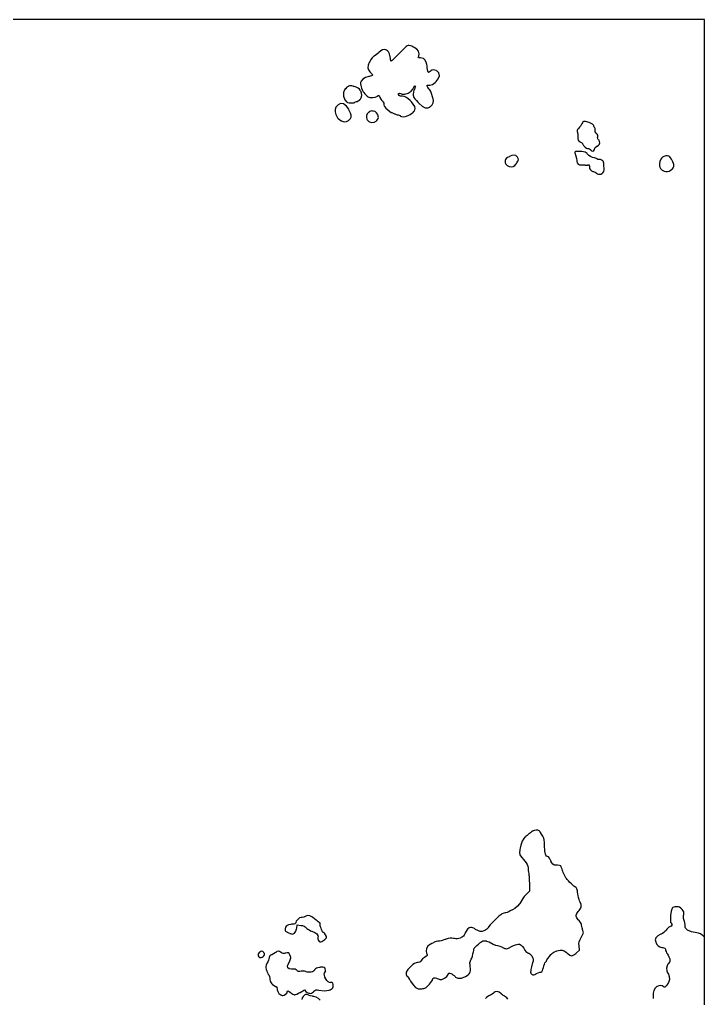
# Model space of a CAD drawing. Extents: x 0 to 24000, y 0 to 24000.
# Drawn here: x 19940 to 24000, y 18196 to 24000 of the extents above; entities that cross this region are included whole.
import ezdxf

# ---------------------------------------------------------------- set-up
doc = ezdxf.new("R2010")
doc.units = 0
doc.layers.add('01A-WaterbodyTidal', color=7, linetype='Continuous')
doc.layers.add('01B-LandmassTidal', color=7, linetype='Continuous')

msp = doc.modelspace()

# ---------------------------------------------------------------- linework, layer by layer
at = {"layer": '01A-WaterbodyTidal'}
msp.add_lwpolyline([(0, 0), (24000, 0), (24000, 24000), (0, 24000)], close=True, dxfattribs=at)
at = {"layer": '01B-LandmassTidal'}
for points in [[(22215.9, 23824.8), (22209.6, 23818.2), (22190.4, 23798.8), (22166.5, 23775.1), (22148.6, 23758.1), (22141.4, 23752.7), (22141.4, 23752.7), (22141.4, 23753.6), (22140.9, 23756.2), (22140.1, 23760.1), (22139.9, 23760.9), (22139.7, 23761.7), (22138.2, 23769.1), (22136.6, 23778.7), (22136.3, 23780.5), (22135.6, 23784.6), (22132.5, 23796.6), (22127.7, 23807.9), (22121.1, 23815.3), (22114.4, 23819), (22112, 23819.7), (22109.5, 23820.5), (22101.5, 23821.9), (22091.7, 23820.1), (22080.9, 23813.8), (22070.6, 23805.2), (22067.3, 23802.1), (22065.5, 23800.3), (22054.3, 23791.5), (22043.5, 23784.7), (22041.9, 23784), (22040.2, 23783.3), (22035.6, 23780), (22029.5, 23773.4), (22023.1, 23763.8), (22017.7, 23754.1), (22016, 23750.7), (22013.3, 23745.6), (22006.6, 23729.7), (22003.8, 23714.2), (22007.8, 23701.3), (22015.7, 23691), (22018.7, 23688), (22020.1, 23686.7), (22023.9, 23682.6), (22028.2, 23677.7), (22031, 23673.6), (22032.1, 23671.7), (22032.1, 23671.1), (22032.1, 23670.7), (22030.3, 23669.3), (22025.4, 23667.1), (22018.3, 23664.7), (22011.9, 23663), (22009.7, 23662.5), (22005, 23661.4), (21991.2, 23656), (21975.9, 23646.4), (21965.4, 23635.1), (21961.5, 23626.2), (21961.5, 23623.3), (21961.6, 23619.6), (21963, 23608.5), (21966.8, 23593.2), (21972.1, 23579.5), (21976.4, 23571.7), (21978.3, 23569.6), (21980.7, 23566.9), (21987.8, 23559), (21995.2, 23551), (22001.2, 23545.3), (22006.2, 23541.5), (22010.9, 23539.1), (22015.9, 23538), (22021.8, 23537.5), (22027.4, 23537.4), (22029.3, 23537.4), (22033.9, 23537.4), (22047.9, 23539.3), (22058.5, 23543.6), (22060.3, 23544.9), (22069.7, 23552.7), (22074.8, 23539.4), (22075.4, 23537.6), (22081, 23527.6), (22087.9, 23519.3), (22089.3, 23518.2), (22090.6, 23517.3), (22095.9, 23510.5), (22098.7, 23504.3), (22098.7, 23502.2), (22098.7, 23500.1), (22099.9, 23494), (22102.4, 23487.2), (22103, 23486.1), (22104.5, 23483.2), (22110.8, 23475.5), (22122.8, 23463.9), (22135.5, 23454.1), (22143.1, 23449.5), (22145.7, 23448.8), (22147.1, 23448.4), (22155, 23445.4), (22162.3, 23441.7), (22163.4, 23441), (22164.4, 23440.2), (22171.8, 23437.1), (22179, 23435.5), (22181.4, 23435.5), (22183.6, 23435.5), (22190.2, 23433.7), (22196, 23430.4), (22196.7, 23429.6), (22198.1, 23427.9), (22205, 23424.8), (22217.6, 23424.3), (22233.5, 23428), (22247.5, 23433.6), (22252, 23435.9), (22254.9, 23437.4), (22263.5, 23442.2), (22271.8, 23448), (22277.5, 23454.1), (22280.6, 23459.2), (22281.4, 23461), (22282.6, 23463.9), (22284.6, 23473.2), (22282.5, 23484.9), (22274.1, 23498.2), (22262.7, 23511.3), (22258.6, 23515.5), (22254.8, 23519.4), (22242.9, 23530.6), (22230.6, 23539.6), (22219.5, 23544.1), (22210.3, 23545.3), (22207.3, 23545.3), (22204.7, 23545.3), (22197.1, 23546.8), (22189.5, 23550.8), (22185.7, 23555.9), (22186.5, 23560.1), (22187.3, 23561), (22187.9, 23561.5), (22193.2, 23562.7), (22201.1, 23561), (22203, 23560.2), (22207.6, 23558.4), (22223.2, 23557.7), (22243.8, 23563.2), (22261.7, 23575.2), (22271.6, 23587.6), (22273.5, 23592.3), (22274.4, 23594.5), (22279, 23603.4), (22282.2, 23608), (22283.3, 23608), (22284, 23608), (22286, 23606.9), (22286.4, 23603), (22284.2, 23595.4), (22280.7, 23586.3), (22279.4, 23583.3), (22278.3, 23580.8), (22274.4, 23568.7), (22272.9, 23559.3), (22273.1, 23558.2), (22273.3, 23557.2), (22274.2, 23551.1), (22274.7, 23545.5), (22274.7, 23543.7), (22274.8, 23542.7), (22277.2, 23538.7), (22283.5, 23530.3), (22292.6, 23519.7), (22300.9, 23510.9), (22303.7, 23508), (22309.2, 23502.6), (22326.7, 23487.2), (22344.5, 23476.8), (22359.8, 23476.1), (22371.6, 23481.6), (22375.1, 23484.1), (22378, 23486.4), (22385.7, 23494.8), (22391.8, 23506.8), (22393.2, 23519.7), (22391.3, 23530.3), (22390, 23533.5), (22389.2, 23535.4), (22385.5, 23547), (22383.1, 23558.7), (22382.9, 23560.6), (22382.7, 23562.5), (22378.8, 23573.5), (22371.7, 23584.2), (22370, 23586), (22368.4, 23587.7), (22361.2, 23596.7), (22356.5, 23604.3), (22356.3, 23605.3), (22356, 23606), (22355.6, 23608.6), (22357.3, 23610.7), (22362.1, 23611.7), (22368.6, 23611.9), (22370.8, 23611.9), (22373.1, 23611.9), (22380.2, 23612.5), (22388, 23615), (22395.9, 23620), (22403.6, 23626.6), (22406.1, 23628.8), (22410.7, 23633), (22422.5, 23648.4), (22429.1, 23667.2), (22425.6, 23683.9), (22415.9, 23694.4), (22411.9, 23696.6), (22409.6, 23697.9), (22402.1, 23700.6), (22393, 23701.6), (22384.2, 23699.3), (22377.5, 23695.4), (22375.5, 23693.9), (22374, 23692.7), (22367.7, 23688.3), (22363.9, 23686.6), (22363.7, 23686.8), (22362.6, 23688.2), (22360.5, 23693.5), (22357.8, 23703.6), (22356.1, 23714.2), (22355.9, 23720.5), (22356.3, 23722.5), (22356.8, 23725.2), (22355.3, 23733.8), (22350.1, 23747.8), (22342.5, 23760.7), (22336.7, 23767.4), (22334.3, 23768.7), (22333.2, 23769.2), (22325.2, 23771.4), (22317, 23772.7), (22314.3, 23772.7), (22312.7, 23772.7), (22308, 23772.9), (22304.6, 23774), (22303.5, 23776.2), (22304.2, 23778.9), (22304.5, 23779.7), (22306.3, 23783.7), (22309, 23797), (22305.8, 23811.8), (22294.5, 23824.9), (22279.9, 23834.7), (22274.7, 23837.3), (22272.2, 23838.6), (22264.8, 23842), (22256.7, 23845.1), (22249.7, 23846.5), (22243.4, 23846.1), (22237.4, 23843.8), (22231.1, 23839.6), (22224.1, 23833.3), (22217.9, 23827)], [(21888.6, 23604.1), (21887.5, 23603.7), (21879.8, 23598.3), (21871.5, 23590.2), (21870.1, 23588.4), (21866.7, 23584.3), (21860.7, 23568.3), (21860, 23545.1), (21867.3, 23524.1), (21877.6, 23512.4), (21881.9, 23510.4), (21884.6, 23509.1), (21893.7, 23507.3), (21908.2, 23506.2), (21921.3, 23507.1), (21927.4, 23508.7), (21928.2, 23510), (21928.4, 23510.6), (21932.1, 23512.9), (21936.8, 23513.9), (21938.4, 23513.9), (21940.6, 23513.9), (21947.4, 23517.3), (21956.4, 23523.7), (21958, 23525.3), (21960.4, 23527.8), (21966, 23536.9), (21969.3, 23550.1), (21967.8, 23564.2), (21963.5, 23575), (21961.5, 23578.2), (21960.1, 23580.6), (21955.1, 23587), (21947, 23593.6), (21935.8, 23598.8), (21923.9, 23602.6), (21919.9, 23603.7), (21917.2, 23604.4), (21908.8, 23606.5), (21901.4, 23607.6), (21895.5, 23606.7), (21890.3, 23604.8)], [(21824.7, 23490.8), (21823, 23489.2), (21815.9, 23480.9), (21812.1, 23475.1), (21812.1, 23473.1), (21812, 23472.3), (21811.5, 23467.2), (21811.1, 23462.8), (21810.9, 23462.2), (21810.5, 23459.8), (21811.7, 23452), (21815.6, 23438.1), (21821.1, 23424.5), (21825.1, 23417.1), (21827, 23415.1), (21828, 23414.1), (21836.6, 23407.3), (21847.3, 23400.5), (21849.4, 23399.4), (21852.8, 23397.7), (21864.3, 23394.6), (21878.3, 23395.2), (21890.5, 23401), (21898.2, 23408.6), (21899.9, 23411.6), (21901.5, 23414.2), (21905, 23422.3), (21906.1, 23432.5), (21902.8, 23444.7), (21896.9, 23457.3), (21894.8, 23461.4), (21891.3, 23468.2), (21878, 23487), (21860.6, 23500.5), (21842.8, 23501.7), (21828.4, 23494.3)], [(22009.7, 23449.6), (22007.3, 23447.6), (22001, 23440.3), (21996.4, 23430.4), (21995.9, 23420), (21998.2, 23411.4), (21999.5, 23408.8), (22001.3, 23405.1), (22010.4, 23395.4), (22025.1, 23389.3), (22041.2, 23390.8), (22053.3, 23397.2), (22056.4, 23400.2), (22057.9, 23401.9), (22062.4, 23407.1), (22065.8, 23412.8), (22066.9, 23418.8), (22066.5, 23424.6), (22066.2, 23426.5), (22065.6, 23429.6), (22062.5, 23438.6), (22056.3, 23447.7), (22047.3, 23454), (22038.6, 23457), (22035.6, 23457.5), (22033.8, 23457.8), (22028.3, 23458.2), (22022.2, 23457.4), (22016.3, 23454.6), (22011.3, 23451)], [(23280.7, 23393.6), (23280.1, 23393.1), (23276.4, 23388.2), (23272.6, 23381.6), (23272, 23380.2), (23271.5, 23378.9), (23269.3, 23375), (23265.2, 23368.6), (23260.3, 23361.9), (23256.5, 23357.1), (23255.2, 23355.5), (23253.4, 23353.6), (23248.4, 23347.4), (23245.2, 23341.8), (23245.1, 23336.5), (23246.7, 23331.4), (23247.3, 23329.7), (23248, 23328), (23250.1, 23317.8), (23250.1, 23307.7), (23249.7, 23306.1), (23249.2, 23303.5), (23249.4, 23295), (23252.1, 23285.1), (23257.4, 23277.6), (23262.7, 23274.3), (23264.6, 23274), (23265.7, 23273.8), (23271.6, 23270.5), (23276.6, 23265.1), (23277.1, 23263.8), (23278.6, 23260.9), (23284.1, 23252.8), (23292.5, 23243.8), (23301.4, 23237.8), (23307.6, 23235.6), (23309.7, 23235.6), (23311.9, 23235.6), (23318.5, 23233.4), (23324.2, 23228.7), (23325, 23227.4), (23326.1, 23225.6), (23331.5, 23221.4), (23338.9, 23220.5), (23345.2, 23224.2), (23348.2, 23230.3), (23348.5, 23232.4), (23348.7, 23234.2), (23352.5, 23241.7), (23360.3, 23247.8), (23362.6, 23248.9), (23364.4, 23249.8), (23372.8, 23255.2), (23378, 23260.6), (23378.3, 23261.4), (23378.9, 23263.2), (23379.3, 23268.9), (23378.1, 23277), (23375.1, 23284), (23372.1, 23287.6), (23370.8, 23288.1), (23369.8, 23288.4), (23367.2, 23292.6), (23367, 23300.8), (23367.3, 23303), (23367.6, 23304.7), (23368.1, 23309.7), (23367.2, 23315.2), (23364.4, 23320.1), (23360.8, 23324.1), (23359.5, 23325.4), (23357.6, 23327.1), (23352.2, 23334.9), (23351.5, 23343.3), (23352, 23345.3), (23352.3, 23346.8), (23352.1, 23353.8), (23350.2, 23358.3), (23349.7, 23358.7), (23349.1, 23359.1), (23346.6, 23362.9), (23345.3, 23367.4), (23345.3, 23368.9), (23345.3, 23371.5), (23336.8, 23379.4), (23317.3, 23389.2), (23295.5, 23395), (23283.2, 23395.5)], [(23235.6, 23216.4), (23234.7, 23215.8), (23232.7, 23213.7), (23231.9, 23209.8), (23233.2, 23203.5), (23235.8, 23195.8), (23236.8, 23193.2), (23237.6, 23190.5), (23241.4, 23176), (23243.4, 23165.4), (23243.4, 23161.9), (23243.4, 23159), (23245.3, 23150.4), (23250.8, 23142.7), (23260.1, 23139), (23270, 23138.7), (23273.2, 23139.1), (23275.6, 23139.5), (23285.9, 23139.5), (23292.1, 23138.1), (23292.4, 23137.6), (23292.7, 23137.1), (23297.2, 23136.1), (23304.5, 23137.1), (23306.1, 23137.6), (23307.8, 23138), (23312.8, 23139.2), (23316.3, 23138.7), (23317.7, 23135.2), (23317.9, 23129.7), (23317.9, 23127.8), (23317.9, 23125.2), (23319.4, 23117.4), (23324, 23109.1), (23331.5, 23103.2), (23339.2, 23100.1), (23341.8, 23099.5), (23343.3, 23099.3), (23351.5, 23095.8), (23358.6, 23091.1), (23359.5, 23090.1), (23360.7, 23088.8), (23365.5, 23085.6), (23373, 23083.2), (23381.6, 23082.9), (23388.3, 23084.3), (23390.4, 23085), (23392.4, 23085.9), (23397.2, 23090.6), (23402.8, 23099.7), (23406, 23110.1), (23406.3, 23117.1), (23405.7, 23119.1), (23405.3, 23120.3), (23404, 23129.4), (23403.7, 23139.9), (23403.8, 23141.9), (23403.9, 23143.7), (23403.8, 23149.3), (23402.4, 23155), (23399.2, 23159.8), (23395.3, 23163.6), (23394, 23164.6), (23392.3, 23165.9), (23384.1, 23170.1), (23376.5, 23170.9), (23375.1, 23170.5), (23373.8, 23170.2), (23367.3, 23170.7), (23362.1, 23173.6), (23361.4, 23174.4), (23360.6, 23175.3), (23354.8, 23178.9), (23348.6, 23180.7), (23346.5, 23180.7), (23343.9, 23180.7), (23336, 23182.5), (23325, 23187.3), (23314.5, 23194.8), (23307.4, 23201.7), (23305.4, 23204.2), (23304, 23205.9), (23299.6, 23210.4), (23293.1, 23214.2), (23283.7, 23216.4), (23272.6, 23217.7), (23268.9, 23217.9), (23266.1, 23218.2), (23257.4, 23218.7), (23247.5, 23218.6), (23240, 23217.8), (23236.4, 23217)], [(22844.7, 23188.5), (22841.7, 23186.9), (22832.9, 23181.7), (22825.5, 23175.8), (22821.2, 23169.6), (22819.2, 23163.8), (22818.9, 23161.9), (22818.4, 23159.4), (22818.9, 23151.5), (22822.8, 23142.4), (22830.5, 23135), (22838.7, 23130.7), (22841.6, 23129.7), (22844.8, 23128.7), (22855, 23126.8), (22865.9, 23128.4), (22875.8, 23134.9), (22883.6, 23143.8), (22885.9, 23147), (22888.2, 23150.1), (22894.4, 23159.7), (22897.7, 23168.9), (22896.2, 23177), (22891.9, 23184), (22890.2, 23186.2), (22888.6, 23188.3), (22881.9, 23193.2), (22871.3, 23195.9), (22858.7, 23194.3), (22848, 23190.3)], [(23749.1, 23181.9), (23746.7, 23179.7), (23740.7, 23171.5), (23735.5, 23158.8), (23733.5, 23144.1), (23734.2, 23131.8), (23735, 23127.8), (23735.6, 23124.8), (23739.9, 23116.4), (23748.8, 23107), (23760.6, 23100.7), (23770.5, 23098.4), (23773.8, 23098.4), (23775.9, 23098.4), (23782, 23099.2), (23790.1, 23101.7), (23797.8, 23105.4), (23804.9, 23110.1), (23810.9, 23115.7), (23815.6, 23121.8), (23818.6, 23128.3), (23819.7, 23133.2), (23819.7, 23134.8), (23819.7, 23136.2), (23818.8, 23140.2), (23816.5, 23147.4), (23813.1, 23155.7), (23808.9, 23164.3), (23804.4, 23172.7), (23799.9, 23179.9), (23795.7, 23185.4), (23793.2, 23188), (23792.3, 23188.5), (23789.8, 23189.8), (23781.7, 23192), (23770.4, 23192), (23759.3, 23188.5), (23751.4, 23183.9)], [(22987, 19189.8), (22985.6, 19189.4), (22981.5, 19187.4), (22974.9, 19183.3), (22968, 19178.3), (22963.1, 19174.3), (22961.5, 19173), (22960, 19171.5), (22955.3, 19167.4), (22948.8, 19162), (22942.9, 19157.6), (22939.6, 19155.3), (22938.4, 19154.6), (22935.6, 19153.1), (22929, 19145.1), (22919.6, 19127.7), (22911.6, 19105), (22906.9, 19086.1), (22905.9, 19079.7), (22905.2, 19075), (22903.7, 19060.7), (22905.9, 19047.1), (22915, 19032.8), (22928.6, 19017), (22933.3, 19011.9), (22935.9, 19009), (22943.6, 19000), (22949.6, 18990.5), (22952.8, 18980.3), (22954.5, 18969.6), (22954.9, 18966), (22955.1, 18963.3), (22955.9, 18955.4), (22957.2, 18944.9), (22958.4, 18935.8), (22959, 18930.8), (22959.2, 18929.1), (22959.5, 18927.6), (22960.1, 18921.3), (22960.9, 18908.4), (22961.7, 18892.4), (22962.2, 18879.3), (22962.3, 18875), (22963.5, 18832.3), (22941.6, 18810.4), (22939.1, 18807.8), (22931.9, 18800), (22923.5, 18789.3), (22916.9, 18779.2), (22913.4, 18772.7), (22912.5, 18770.4), (22911.1, 18766.7), (22904.4, 18756.5), (22891.3, 18742.1), (22875.2, 18728.9), (22862.5, 18721), (22858, 18719), (22856.9, 18718.5), (22849.1, 18714.7), (22841, 18710.4), (22839.6, 18709.6), (22838.3, 18708.8), (22830.1, 18705.5), (22823.1, 18703.7), (22820.8, 18703.7), (22818.3, 18703.7), (22811, 18701.9), (22802, 18698.6), (22800.4, 18697.9), (22798.4, 18696.8), (22792.9, 18692.6), (22782, 18683.4), (22769.1, 18671.4), (22755.4, 18658), (22742.1, 18644.3), (22730.6, 18631.8), (22722, 18621.6), (22718.4, 18616.9), (22717.7, 18615.1), (22717.3, 18613.8), (22710.2, 18606.5), (22698.5, 18599.2), (22695.7, 18597.9), (22692.5, 18596.4), (22682.2, 18593.2), (22670.2, 18593), (22657, 18598), (22643.9, 18605.6), (22639.7, 18608.5), (22637.8, 18609.8), (22627.2, 18614.9), (22618.9, 18617.5), (22616.2, 18617.5), (22613.6, 18617.5), (22606, 18614.5), (22595.8, 18606.5), (22586.7, 18594.7), (22581.3, 18584), (22580.1, 18580.2), (22579.4, 18578.1), (22576.7, 18572), (22572.3, 18565.8), (22565.6, 18560.7), (22558, 18556.7), (22555.4, 18555.5), (22552.7, 18554.2), (22544.2, 18550.6), (22535.8, 18548.4), (22527.1, 18548.7), (22518, 18550.5), (22515, 18551.2), (22512, 18551.9), (22502.9, 18553.5), (22492.9, 18553.6), (22481.2, 18551.2), (22468.4, 18547.2), (22464.1, 18545.7), (22460.9, 18544.6), (22451.5, 18541.6), (22439.4, 18538.2), (22429.2, 18536), (22423.9, 18535.2), (22422.1, 18535.2), (22419, 18535.2), (22409.8, 18532.9), (22398.5, 18528.7), (22396.6, 18527.7), (22394.8, 18526.6), (22384.2, 18521.1), (22374.8, 18516.5), (22373.5, 18515.9), (22369.7, 18514.1), (22360, 18505.7), (22351.8, 18491.5), (22349.7, 18475.6), (22352.7, 18463.6), (22354.7, 18460.3), (22355.3, 18459.2), (22356.8, 18455.8), (22357.1, 18452.6), (22355.6, 18450), (22352.9, 18447.9), (22351.9, 18447.3), (22349, 18445.6), (22340.6, 18439.4), (22329.6, 18430.1), (22321.4, 18421.5), (22318.2, 18417.1), (22318.2, 18415.6), (22318.2, 18414.6), (22313.4, 18411.6), (22303.2, 18408.9), (22300.6, 18408.5), (22298.1, 18408.3), (22290.6, 18406.8), (22281.7, 18403), (22272, 18396.4), (22262.8, 18388.5), (22259.8, 18385.8), (22255, 18381.4), (22241.4, 18366.9), (22232.2, 18351.7), (22231.6, 18338.7), (22236.7, 18328.9), (22239, 18326.2), (22239.9, 18325.2), (22245.9, 18317.3), (22252.4, 18307.7), (22253.6, 18305.8), (22258.2, 18298.3), (22272.7, 18276), (22287.3, 18259.9), (22302.4, 18253.7), (22317.8, 18253.3), (22322.9, 18253.7), (22324.9, 18253.8), (22330.6, 18254.3), (22336.7, 18255), (22341.8, 18256.3), (22346.2, 18258.3), (22350.5, 18261.2), (22355.1, 18265.5), (22360.7, 18271.2), (22365.9, 18276.9), (22367.6, 18278.8), (22369.8, 18281.1), (22375.9, 18288.2), (22382.6, 18297.1), (22387.1, 18304.4), (22388.8, 18307.8), (22388.8, 18309), (22388.8, 18310.5), (22390.7, 18315.1), (22396, 18318.1), (22404.2, 18317.8), (22412.2, 18315.2), (22414.7, 18314), (22416.5, 18313.2), (22426.6, 18309.6), (22433.8, 18307.8), (22436.2, 18307.8), (22438, 18307.8), (22443.1, 18308.8), (22450.6, 18311.4), (22458.3, 18315.3), (22465.7, 18320.2), (22472.4, 18325.7), (22477.8, 18331.4), (22481.4, 18337.1), (22482.8, 18341), (22482.9, 18342.3), (22482.9, 18343), (22483.9, 18345.2), (22486.7, 18346.4), (22491, 18346), (22496.4, 18344.2), (22502.5, 18341.1), (22509, 18336.9), (22515.5, 18331.8), (22520.2, 18327.4), (22521.7, 18325.8), (22524.7, 18322.6), (22538.3, 18316.9), (22560.2, 18316.9), (22583.4, 18325.1), (22599.7, 18336), (22604, 18340.7), (22605.3, 18342.1), (22608.7, 18346.8), (22611.5, 18353.2), (22612.7, 18361.4), (22612.8, 18370.3), (22612.6, 18373.3), (22612.6, 18375.6), (22612.2, 18382.7), (22611.5, 18391.3), (22610.8, 18398.3), (22610.2, 18401.8), (22609.9, 18402.6), (22609.6, 18403.5), (22609.8, 18406.5), (22611, 18412.2), (22613.4, 18419), (22615.7, 18424.4), (22616.6, 18426.2), (22617.6, 18428.3), (22620.3, 18435), (22624.2, 18446.3), (22627.7, 18458.6), (22629.7, 18467.5), (22630.3, 18470.5), (22630.7, 18472.9), (22632.1, 18479.9), (22633.8, 18487.3), (22636, 18493.4), (22639.3, 18498.7), (22644, 18504.2), (22650.7, 18510.6), (22660.1, 18518.4), (22669.5, 18526), (22672.6, 18528.5), (22674.5, 18530), (22680.5, 18534.3), (22687.2, 18537.2), (22695, 18537.8), (22703.2, 18537.1), (22706, 18536.7), (22709.1, 18536.3), (22723.4, 18532.4), (22734.8, 18526.1), (22736.5, 18524.6), (22738.1, 18523.3), (22747.2, 18517.4), (22755.9, 18513.5), (22757.3, 18513.2), (22761.3, 18512.4), (22773.1, 18509.7), (22786.9, 18505.9), (22797.3, 18502.3), (22802.1, 18500.3), (22803.2, 18499.5), (22803.8, 18498.9), (22809.7, 18495.6), (22817.7, 18492.5), (22819.2, 18492), (22820.8, 18491.6), (22825.9, 18490.8), (22832.1, 18491.5), (22839.2, 18494.3), (22846, 18498.1), (22848.2, 18499.5), (22851.9, 18501.8), (22863.8, 18507.8), (22880.5, 18513.9), (22895.4, 18517.1), (22903.5, 18517.3), (22905.9, 18516.3), (22907.8, 18515.6), (22913.1, 18511.7), (22921.2, 18503.7), (22928.6, 18493.7), (22933, 18486.1), (22934.1, 18483.4), (22934.8, 18481.6), (22941.8, 18473.3), (22953.2, 18465.9), (22956.1, 18464.6), (22958.3, 18463.6), (22964.7, 18460.2), (22971.1, 18455.1), (22976.1, 18448.9), (22979.4, 18442.8), (22980.4, 18440.7), (22981.4, 18438.3), (22984.3, 18431.1), (22985.7, 18423.9), (22984.5, 18416), (22981.7, 18407.2), (22980.8, 18404.2), (22979.8, 18401.5), (22975, 18384), (22971.3, 18366.6), (22970.9, 18363.8), (22970.6, 18361), (22969.8, 18352.3), (22970.2, 18345.6), (22972.8, 18341.7), (22976.6, 18339.4), (22978, 18338.7), (22979.4, 18338.1), (22983.8, 18336.7), (22989, 18336.6), (22994.7, 18338.5), (23000.5, 18341.6), (23002.3, 18342.7), (23004.3, 18343.8), (23015.1, 18348.4), (23023.4, 18350.9), (23026.2, 18350.9), (23027.1, 18350.9), (23029.8, 18351.1), (23032.8, 18351.9), (23035.3, 18353.7), (23037.6, 18357), (23039.9, 18362), (23042.4, 18369.1), (23045.4, 18378.7), (23048.1, 18388.1), (23049, 18391.3), (23049.6, 18393.5), (23052, 18399.9), (23054.9, 18407), (23057.4, 18411.9), (23059, 18413.6), (23059.5, 18413.6), (23060.2, 18413.6), (23062.1, 18414.9), (23063.1, 18417.2), (23063.1, 18417.9), (23063.1, 18419.4), (23065.4, 18423.9), (23071.6, 18433.5), (23080.9, 18445.5), (23089.5, 18455.5), (23092.5, 18458.7), (23095.5, 18462), (23106.9, 18469.8), (23125.2, 18477.7), (23144.4, 18481.5), (23157.4, 18481.4), (23161.5, 18480.3), (23163.1, 18479.8), (23167.8, 18477.7), (23175, 18473.5), (23182.2, 18468.3), (23187, 18464.1), (23188.5, 18462.6), (23191.4, 18459.7), (23201.3, 18452.2), (23213.1, 18449.3), (23225.9, 18453.9), (23237.8, 18462.8), (23241.5, 18466.1), (23260.3, 18483), (23257.5, 18506.9), (23257.2, 18510.4), (23256.4, 18520.7), (23257.3, 18531.2), (23261.2, 18542.3), (23266.9, 18554), (23268.9, 18557.9), (23283.4, 18584.9), (23277.1, 18605.7), (23276.5, 18608), (23274.7, 18614.6), (23272.7, 18623.1), (23271.3, 18630.2), (23270.8, 18633.9), (23270.8, 18635.1), (23270.8, 18636.3), (23269.6, 18639.5), (23266.2, 18645.7), (23261.3, 18652.7), (23256.8, 18658.2), (23255.2, 18659.8), (23252.5, 18662.6), (23243.3, 18674.7), (23239.5, 18683.8), (23239.5, 18686.9), (23239.5, 18690), (23243.3, 18699.5), (23252.5, 18712.3), (23255.2, 18715.1), (23258, 18718.2), (23265.7, 18728.3), (23270, 18740.1), (23268.4, 18753.5), (23263.1, 18767.1), (23261.1, 18771.5), (23260, 18774.1), (23257.2, 18781.8), (23253.7, 18794), (23250.8, 18806.4), (23249.2, 18815), (23248.9, 18817.8), (23248.5, 18822), (23246.7, 18834.6), (23243.8, 18846.8), (23240.1, 18854.1), (23237, 18856.6), (23236, 18856.6), (23235.1, 18856.6), (23232.4, 18858.1), (23226.8, 18862), (23219.7, 18868), (23211.6, 18875.4), (23203.1, 18883.7), (23194.7, 18892.5), (23187.1, 18901.1), (23182.2, 18907.1), (23180.7, 18909.2), (23179.1, 18911.5), (23174.6, 18918.7), (23168.5, 18930.2), (23163.1, 18942), (23159.9, 18950), (23159.1, 18952.6), (23158.5, 18955), (23156.3, 18962.2), (23153.3, 18970.8), (23150.5, 18977.5), (23149.1, 18980.6), (23148.5, 18981.3), (23148, 18981.9), (23140.2, 18984.5), (23129.7, 18986), (23126.2, 18986), (23122.6, 18986), (23111.9, 18987.1), (23102.1, 18991.3), (23094.9, 18999.9), (23089.9, 19010.6), (23088.6, 19014.2), (23087.6, 19016.8), (23081.7, 19028), (23075.8, 19034.7), (23074.8, 19035), (23073.4, 19035.5), (23069, 19037.3), (23064.3, 19040.5), (23060.5, 19044.9), (23057.7, 19050.8), (23055.6, 19058.7), (23054.2, 19068.9), (23053.4, 19081.6), (23052.9, 19093.4), (23052.9, 19097.3), (23052.7, 19103.3), (23051.9, 19121.1), (23050.3, 19136.5), (23047.4, 19147), (23044, 19153.6), (23042.7, 19155.7), (23041.4, 19157.6), (23034.3, 19169), (23027.9, 19180), (23027, 19181.6), (23025.9, 19183.7), (23021, 19189.3), (23013, 19193.1), (23002.1, 19193.2), (22990.7, 19190.9)], [(21634.5, 18682.2), (21633.4, 18681.4), (21625.1, 18678), (21616.3, 18676.3), (21613.4, 18676.3), (21610.1, 18676.3), (21600.4, 18673.6), (21590.7, 18666.4), (21588.7, 18664.1), (21587.1, 18662.5), (21580.6, 18653.5), (21577.3, 18647.1), (21577.3, 18644.9), (21577.3, 18644.1), (21576.2, 18641.5), (21572.5, 18639), (21565.1, 18637.2), (21556, 18635.9), (21553, 18635.5), (21548.5, 18635.1), (21535.2, 18632.3), (21523.3, 18626.6), (21516.7, 18617.7), (21514.6, 18608.5), (21514.6, 18605.3), (21514.6, 18603.9), (21515.1, 18599.5), (21516.8, 18595.3), (21520.2, 18592.1), (21524.2, 18590.1), (21525.5, 18589.6), (21527, 18589), (21535, 18585.6), (21541.9, 18582.3), (21542.8, 18581.8), (21546.1, 18580.1), (21557.4, 18577.8), (21569.2, 18582), (21577.8, 18594), (21582.4, 18608.6), (21583.2, 18613.5), (21585.9, 18631.6), (21606.7, 18629.2), (21609.5, 18628.9), (21617.9, 18627.5), (21626.5, 18624.7), (21633.9, 18620.2), (21639.8, 18615), (21641.6, 18613.2), (21643.1, 18611.6), (21648.2, 18607.5), (21656.3, 18602.1), (21664.8, 18597.6), (21670.8, 18595), (21672.9, 18594.3), (21677.3, 18593.1), (21689.8, 18587.7), (21701.7, 18579.1), (21708.3, 18569.2), (21709.6, 18560.8), (21709, 18558.3), (21708.6, 18556), (21708.8, 18548.8), (21711.3, 18540), (21715.8, 18533.7), (21720.1, 18531.2), (21721.6, 18531.2), (21722.6, 18531.2), (21725.7, 18532), (21731, 18534.1), (21737, 18537.1), (21743.3, 18540.8), (21749.2, 18544.8), (21754.3, 18549), (21758, 18552.7), (21759.7, 18555.1), (21760, 18555.9), (21760.4, 18557.6), (21758.9, 18563.4), (21754.1, 18573.5), (21747.7, 18582.4), (21743.4, 18586.1), (21742, 18586.1), (21741.3, 18586.1), (21739.4, 18587.6), (21736.4, 18591.5), (21733.2, 18597.4), (21730, 18604.5), (21727, 18612.1), (21724.6, 18619.9), (21722.9, 18626.9), (21722.3, 18631.3), (21722.3, 18632.8), (21722.3, 18634.9), (21721.3, 18641.3), (21719.5, 18644.9), (21718.8, 18644.9), (21718.1, 18644.9), (21715.9, 18646.3), (21710.6, 18650.1), (21703.7, 18655.7), (21697.6, 18660.8), (21695.7, 18662.6), (21691.1, 18666.7), (21676.5, 18677.8), (21660.2, 18686.1), (21646.4, 18687.4), (21637, 18684.1)], [(21362.5, 18470.1), (21361.3, 18469.3), (21356.4, 18463.2), (21353.8, 18457.2), (21353.8, 18455.2), (21353.8, 18453.5), (21354.9, 18448.4), (21357.8, 18443.1), (21362.2, 18439.6), (21367.4, 18437.9), (21373.2, 18438), (21379, 18439.9), (21384.3, 18443.8), (21387.8, 18448.1), (21388.7, 18449.7), (21389.6, 18451.1), (21391.8, 18455.5), (21392.7, 18459.7), (21391.3, 18463.4), (21388.6, 18467), (21387.5, 18468.1), (21386.2, 18469.6), (21381.5, 18473.7), (21376, 18475.9), (21370.1, 18474.6), (21364.3, 18471.3)], [(21457.3, 18467.7), (21455.9, 18466.5), (21446.1, 18460.2), (21436.2, 18455.4), (21434.6, 18454.8), (21433.1, 18454.3), (21428.8, 18452.2), (21424.6, 18448.8), (21421.7, 18443.9), (21420.1, 18438.9), (21419.7, 18437.1), (21419.4, 18435.5), (21417.8, 18430.4), (21414.9, 18422.1), (21411.2, 18413.3), (21408.3, 18407), (21407.2, 18405), (21405.8, 18402.3), (21401.9, 18394.1), (21399.7, 18386), (21400.1, 18377.7), (21402.1, 18369), (21402.8, 18366.2), (21403.4, 18364.1), (21405.6, 18357.8), (21409.1, 18349.5), (21412.7, 18342.5), (21415.2, 18338.7), (21416.2, 18337.6), (21417.6, 18336), (21422.5, 18326.6), (21424.4, 18314.8), (21424.4, 18310.9), (21424.4, 18308.5), (21424.9, 18301.1), (21426.8, 18294), (21430.8, 18287.9), (21435.9, 18282.7), (21437.7, 18281.1), (21439.6, 18279.5), (21449.7, 18271.9), (21458.2, 18267), (21459.3, 18266.6), (21460.8, 18266.1), (21465.8, 18261.7), (21467.5, 18253.6), (21467.5, 18250.9), (21467.5, 18247.6), (21470.3, 18237.5), (21477.7, 18225.6), (21487.9, 18217), (21496.4, 18213.7), (21499.3, 18213.7), (21501.6, 18213.7), (21508.6, 18215.7), (21517.4, 18220.8), (21523.8, 18227.7), (21526.3, 18233.4), (21526.3, 18235.3), (21526.3, 18236.4), (21527.7, 18239.9), (21531.9, 18240.5), (21538.9, 18237), (21546.3, 18231.4), (21548.7, 18229.4), (21550, 18228.2), (21554.3, 18224.9), (21560.3, 18221.1), (21565.7, 18218.6), (21568.8, 18217.6), (21569.9, 18217.6), (21571.1, 18217.6), (21575.1, 18218.8), (21583.2, 18221.9), (21593, 18226.5), (21600.9, 18230.7), (21603.6, 18232.1), (21629.4, 18246.2), (21636.9, 18237.6), (21637.9, 18236.4), (21645.8, 18230.7), (21655.7, 18226.9), (21657.7, 18226.6), (21659.5, 18226.4), (21665.1, 18226.2), (21671.1, 18227.5), (21676.9, 18231), (21682.3, 18235.6), (21683.9, 18237.2), (21685.4, 18238.8), (21690.3, 18243.2), (21695.7, 18246.6), (21700.8, 18247.8), (21704.9, 18247.7), (21706.3, 18247.4), (21713.4, 18245.6), (21747.1, 18242), (21774.9, 18245), (21779.2, 18246.6), (21781.5, 18247.5), (21788.2, 18250.7), (21793.9, 18254.6), (21797.1, 18259.7), (21798.8, 18265.1), (21799.2, 18267), (21799.7, 18269.6), (21799.7, 18277.8), (21797, 18285.8), (21791.5, 18289.9), (21785.6, 18290.3), (21783.9, 18289.7), (21782.4, 18289.3), (21777, 18290.3), (21769.6, 18295), (21762.2, 18302.7), (21755.6, 18312.3), (21750.3, 18322.8), (21747.1, 18333), (21746.6, 18341.8), (21748.2, 18347), (21749.4, 18348.2), (21750.6, 18349.4), (21752.8, 18354.7), (21753.6, 18363.4), (21752.1, 18372), (21749.5, 18377.1), (21748.2, 18378.3), (21747.2, 18379.1), (21738.4, 18381.1), (21724.1, 18380.7), (21720.4, 18380.3), (21717.5, 18379.9), (21708.6, 18378.3), (21700.4, 18375.5), (21694.1, 18371), (21689.3, 18366), (21687.8, 18364.2), (21686.3, 18362.4), (21681.6, 18357.2), (21675.8, 18353.1), (21668.8, 18351.3), (21661.3, 18350.9), (21658.8, 18350.9), (21655.4, 18350.9), (21645, 18352.2), (21638.1, 18354.6), (21637.7, 18355.2), (21637.3, 18355.9), (21630.1, 18357.8), (21616.6, 18357.6), (21613, 18357.2), (21610, 18356.8), (21601.2, 18356.1), (21593.7, 18356.4), (21588.6, 18358.5), (21585.3, 18361.5), (21584.3, 18362.7), (21583.4, 18363.7), (21579.9, 18366.4), (21574.3, 18368.8), (21566.7, 18370.1), (21558.8, 18370.5), (21556.1, 18370.5), (21551.8, 18370.5), (21538.8, 18371.9), (21529.5, 18376.5), (21527.6, 18384.9), (21531, 18394.6), (21532.6, 18397.6), (21534.4, 18400.7), (21542.3, 18418.5), (21547.4, 18436.1), (21547.9, 18439.1), (21548.1, 18440.5), (21546.8, 18445.3), (21543.2, 18453.7), (21538.6, 18461.7), (21535.4, 18465.7), (21534.2, 18466.5), (21533.6, 18466.9), (21527.3, 18467), (21518.7, 18465.2), (21516.9, 18464.6), (21515.1, 18464), (21509.5, 18462.7), (21503.6, 18462.6), (21497.6, 18464.4), (21492, 18467.4), (21490.3, 18468.5), (21487.8, 18470), (21480.1, 18474), (21472.8, 18475.8), (21465.9, 18473.7), (21459.4, 18469.3)]]:
    msp.add_lwpolyline(points, close=True, dxfattribs=at)
for points in [[(24000, 17660.1), (24000, 18559.5), (23988.3, 18570.4), (23986.6, 18572), (23975.9, 18578.8), (23964.2, 18583.1), (23962, 18583.4), (23955, 18584.4), (23923.2, 18591.7), (23900.1, 18601), (23897.3, 18603), (23895.9, 18604.1), (23891.8, 18607.7), (23888.5, 18612.7), (23886.8, 18619.1), (23886.3, 18625.8), (23886.3, 18628), (23886.3, 18631.9), (23884.6, 18643.5), (23881.2, 18655.1), (23880.5, 18656.7), (23879.4, 18658.8), (23876.5, 18670.5), (23876.6, 18685.5), (23876.9, 18689.2), (23877.3, 18692.2), (23878, 18701.1), (23877.1, 18709.2), (23873.6, 18716.1), (23868.5, 18722.5), (23866.8, 18724.5), (23865, 18726.5), (23859.4, 18732.2), (23853.1, 18736.6), (23845.8, 18738.6), (23838, 18739), (23835.4, 18739), (23832.9, 18739), (23825.5, 18738.6), (23818.5, 18737.1), (23813.4, 18734.2), (23809.7, 18730.8), (23808.7, 18729.6), (23806.1, 18726.2), (23802, 18712.9), (23798.2, 18688.3), (23798, 18663.2), (23799.9, 18648.9), (23802.1, 18644.9), (23803.2, 18642.6), (23806.5, 18635.5), (23807.2, 18629.6), (23803.7, 18625.3), (23797.5, 18622), (23795.4, 18621), (23793.9, 18620.3), (23789.6, 18617.6), (23783.2, 18612.5), (23777.2, 18606.3), (23773.4, 18601.5), (23772.3, 18599.8), (23770.9, 18597.8), (23766.2, 18592.2), (23759.4, 18586), (23751.3, 18580.9), (23743.8, 18577.3), (23741.3, 18576.3), (23738, 18575.1), (23724.5, 18567.4), (23715, 18558.6), (23713.9, 18556.7), (23712.8, 18555.1), (23710.1, 18550), (23708.6, 18544.3), (23709.3, 18538), (23711.2, 18531.4), (23711.9, 18529.3), (23713.1, 18526), (23717.9, 18516.4), (23725.8, 18507.5), (23736.6, 18501.7), (23747.4, 18498.8), (23751.1, 18498.3), (23753.4, 18498), (23760.3, 18496.6), (23765.7, 18494.4), (23768.1, 18491.2), (23768.7, 18487.4), (23768.7, 18486.2), (23768.7, 18484.9), (23769.7, 18481), (23772.3, 18474.4), (23776, 18467), (23779.3, 18461.6), (23780.5, 18459.9), (23781.8, 18458), (23785.4, 18452.1), (23789.7, 18443.6), (23793, 18435.3), (23794.6, 18429.9), (23795, 18428.1), (23795.3, 18426.1), (23795.8, 18419.9), (23794.9, 18413.8), (23791.8, 18408.1), (23787.5, 18403), (23786, 18401.5), (23783.6, 18399), (23778.3, 18389.6), (23775.3, 18375.7), (23777.2, 18360.6), (23781.8, 18348.7), (23784, 18345), (23786.5, 18340.8), (23791.4, 18326.9), (23792.1, 18308.7), (23786.2, 18290), (23777.1, 18275), (23773.4, 18270.5), (23772.2, 18269), (23768.5, 18264.7), (23765, 18262.2), (23761.9, 18262.8), (23758.7, 18265.3), (23757.7, 18266.2), (23756.1, 18267.7), (23749.7, 18270.7), (23739.7, 18272.3), (23728.9, 18270.8), (23720.6, 18267.7), (23718.2, 18266.2), (23715.3, 18264.5), (23708.3, 18256.7), (23700.6, 18242.5), (23696.2, 18226.3), (23695.5, 18214.9), (23696.2, 18211.3), (23696.5, 18209.3), (23696.9, 18203.2), (23695.6, 18195.9)], [(22834, 18191.1), (22830.5, 18196.7), (22829.1, 18198.4), (22827.7, 18200), (22821, 18206.4), (22816.7, 18209.8), (22815.3, 18209.8), (22814.6, 18209.8), (22812.5, 18210.9), (22807.9, 18213.8), (22802.2, 18218.2), (22797.6, 18222.2), (22796.1, 18223.5), (22793.1, 18226.1), (22783, 18232.9), (22771, 18237), (22760.3, 18235.7), (22752.9, 18231), (22751, 18229), (22750, 18227.8), (22741.5, 18221.3), (22730.7, 18215.6), (22728.7, 18214.8), (22727, 18214.2), (22722.3, 18211.7), (22715.4, 18207.2), (22709, 18202), (22705.1, 18198.2), (22704, 18196.8), (22702.6, 18195.2)], [(21721.4, 18186.5), (21712, 18196.2), (21697.9, 18203.7), (21684.5, 18207.5), (21680, 18208.2), (21677.5, 18208.6), (21663.7, 18211.7), (21652.1, 18215.6), (21650.6, 18216.4), (21649.1, 18217.2), (21644.5, 18219.2), (21639.8, 18220), (21635.3, 18218.8), (21631.2, 18216.5), (21629.8, 18215.6), (21627.4, 18214.1), (21620.9, 18208), (21615.4, 18199.2), (21613.6, 18189.7)]]:
    msp.add_lwpolyline(points, dxfattribs=at)

doc.saveas('drawing.dxf')
